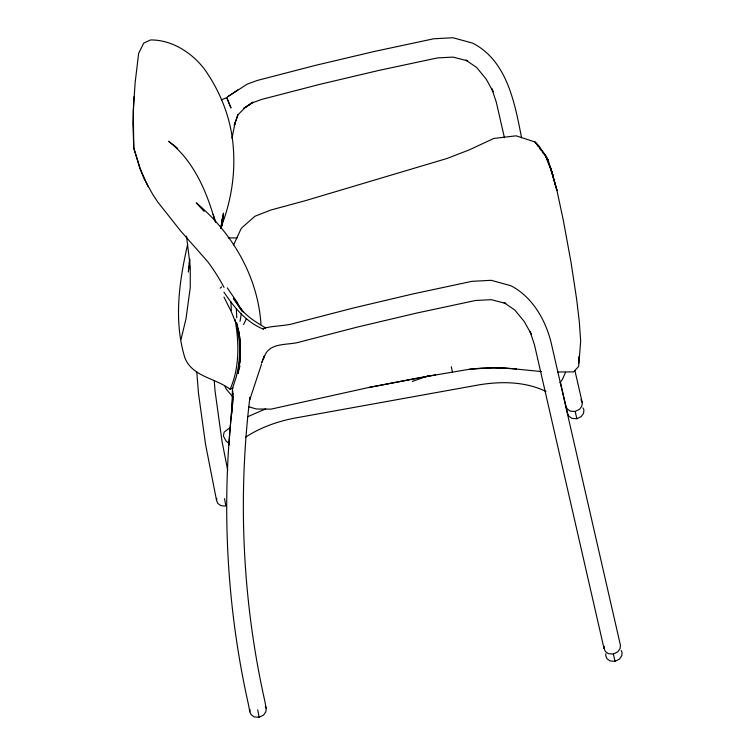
<?xml version="1.0" encoding="UTF-8"?>
<svg xmlns="http://www.w3.org/2000/svg" width="755" height="755" viewBox="0 0 755 755"><rect width="100%" height="100%" fill="white"/><g stroke="black" fill="none" stroke-linecap="round" stroke-linejoin="round"><path stroke-width="1.13" d="M578.717 363.164L578.707 356.747M231.832 413.863L232.483 388.41L236.287 376.802L238.722 365.033L239.75 353.208L239.363 341.439L237.57 329.841M240.486 353.718L238.165 373.574L240.439 354.001L239.618 363.759M232.578 404.765L232.757 390.826M221.13 228.038L223.584 217.251L221.253 226.604C232.927 196.838 236.834 164.165 231.445 132.578C227.349 109.569 217.685 87.722 204.133 68.714C191.487 52.369 171.479 39.656 150.462 39.958L143.724 43.129L138.637 53.407L135.154 82.55L133.267 110.324L133.786 148.103L140.024 168.752L143.79 178.199L152.765 194.45L157.616 201.811L180.483 230.756L207.852 261.806A308.436 243.808 -13.2 0 1 224.037 287.4M133.965 96.8L132.908 123.49L133.786 148.103L140.166 168.563L148.122 186.74M228.793 445.554L233.031 393.242M221.196 227.953L221.611 223.291L221.196 227.85M189.411 260.711L188.363 272.045L189.08 266.232M233.389 396.469C220.96 499.008 225.821 603.547 248.423 704.358L249.801 711.748L251.141 714.73L254.256 716.92L259.125 717.25L263.599 715.023L265.854 711.757L266.194 708.426L264.816 701.036C242.506 601.556 237.693 498.394 249.914 397.205L249.575 400.292L261.513 364.203M224.509 498.659L225.887 506.048L221.017 505.718L217.902 503.528L216.572 500.546L216.798 498.328M249.801 711.748L250.037 709.53M574.904 370.535L582.256 402.632L581.916 405.964L579.661 409.229L575.187 411.456L570.318 411.126L567.203 408.936L565.863 405.954M223.942 292.138C233.899 307.106 246.064 322.045 263.127 329.057L263.929 328.274C274.291 325.462 285.173 326.236 295.45 323.017L353.916 307.87L412.768 293.978L471.941 281.332L491.146 280.313L510.909 285.72C532.115 296.828 544.874 318.846 550.848 341.392L620.431 645.195L620.082 648.526L617.826 651.801L613.362 654.019L608.492 653.688L605.378 651.508L604.038 648.517L604.264 646.299M605.935 653.575L605.708 655.793L607.039 658.785L610.153 660.965L615.032 661.304L619.496 659.077L621.752 655.802L622.092 652.48L621.205 650.489M221.262 228.633L222.376 218.412L221.196 228.501M189.373 263.901L189.949 259.258M238.382 372.158L239.788 362.136L240.298 342.468L240.014 360.484C240.949 347.725 240.184 334.701 236.428 322.413L239.731 337.353M221.272 228.199L223.48 213.118L220.922 228.095M240.014 321.337L241.307 313.806M231.955 138.259L235.069 122.961L234.324 125.179L238.061 114.694L244.799 107.871L253.057 102.114L243.582 108.493L252.293 102.878L261.57 99.443L319.79 84.362L378.387 70.526L437.315 57.937L453.038 57.106L467.675 60.881L465.797 60.089L476.641 67.459L486.088 78.973L493.128 91.629L491.826 88.741L496.29 102.151L504.425 137.684M187.674 244.309C179.218 281.171 173.584 320.365 184.701 357.257C191.779 376.764 215.439 377.962 230.105 389.259L233.097 388.013M181.049 339.344L185.985 318.846L190.241 287.693L190.288 266.911L186.504 236.145M234.324 125.179L237.863 114.59M262.023 361.739L261.607 362.976L264.58 355.482L262.457 360.692M565.542 372.328L562.484 379.312L560.012 382.747M233.616 244.913L241.015 228.888L242.364 227.283L255.011 216.213L270.818 210.032L305.275 200.707L447.177 158.418L469.327 149.858L493.817 138.429L516.137 135.824L535.021 141.997L538.702 145.63L548.224 160.202L556.982 190.553L563.438 220.951L571.11 262.778L576.745 299.886L579.302 321.753L580.67 341.062L578.679 366.373L573.649 371.875L557.483 371.998M230.105 389.259C239.731 367.619 239.127 342.402 235.041 319.431M243.601 324.518L246.423 318.601M263.986 357.87C268.421 341.713 287.381 345.667 299.744 342.006L357.964 326.924L416.562 313.089L475.49 300.499L491.212 299.669L505.85 303.444L503.972 302.651L514.816 310.031L524.253 321.536L531.303 334.191L530.001 331.303L534.455 344.714L604.038 648.517M220.149 288.155L221.63 286.796M230.549 427.245L224.131 432.134L223.376 435.984L226.226 441.307L229.426 443.77M237.768 89.968L227.51 96.867L247.196 84.135L257.276 80.455L315.741 65.308L374.593 51.406L433.766 38.769L452.981 37.75L472.734 43.158C507.445 61.117 514.74 103.322 521.601 137.806M245.762 437.051C260.579 427.387 277.547 421.422 294.856 418.091L478.915 384.88C501.207 381.19 525.263 381.435 545.95 391.449M247.659 416.751L265.656 408.861M560.352 381.879L567.534 413.23L568.864 416.222L571.979 418.402L576.858 418.732L581.322 416.515L583.577 413.24L583.917 409.908L583.03 407.917M263.127 329.057L265.571 327.906C256.134 322.206 246.224 316.383 239.713 307.228L242.355 311.013M221.357 99.858L226.717 97.659L230.936 107.814L226.717 97.659M412.249 381.464L428.717 375.65M541.514 371.592L504.963 367.921L481.331 368.11L469.317 369.28L418.808 377.83L368.402 387.56L270.96 409.144L256.36 409.012L248.942 406.813M368.402 387.56L435.635 374.839M469.317 369.28L493.241 367.657L516.411 368.912M237.013 237.995L228.189 237.863M177.67 148.367L168.554 141.289C193.506 160.466 206.728 191.449 214.977 221.045M204.143 211.428L196.291 202.878C232.417 232.946 258.002 276.953 260.956 324.32M233.116 397.243L226.358 389.25L224.943 386.296M227.34 287.91L237.41 302.746L241.628 310.937M538.324 146.546L535.021 141.997L545.148 154.671L548.224 160.202L546.242 157.465M539.646 148.367L540.957 150.188M542.279 152.01L543.6 153.831M243.101 312.07L233.418 298.253L239.58 307.653M580.916 399.65L582.256 402.632M265.307 706.435L266.194 708.426M235.607 322.3L231.398 311.919L223.971 297.074M213.174 214.326L215.864 222.546M575.187 411.456L576.858 418.732M613.362 654.019L615.032 661.304M451.301 366.722L452.471 372.045M227.717 470.299L222.055 441.571L215.043 390.948L214.222 380.52M239.637 365.307L239.93 366.817M239.439 335.711L238.033 328.416L239.675 337.089M257.748 709.86L259.125 717.25M216.572 500.546L205.539 444.289L198.452 393.053L196.781 371.941M239.882 338.174L240.439 345.073M236.315 308.861L236.796 317.902M230.936 301.849L231.332 310.399M550.706 168.157L545.148 154.671L553.038 175.528L550.706 168.157L556.982 190.553L550.706 168.157"/></g></svg>
